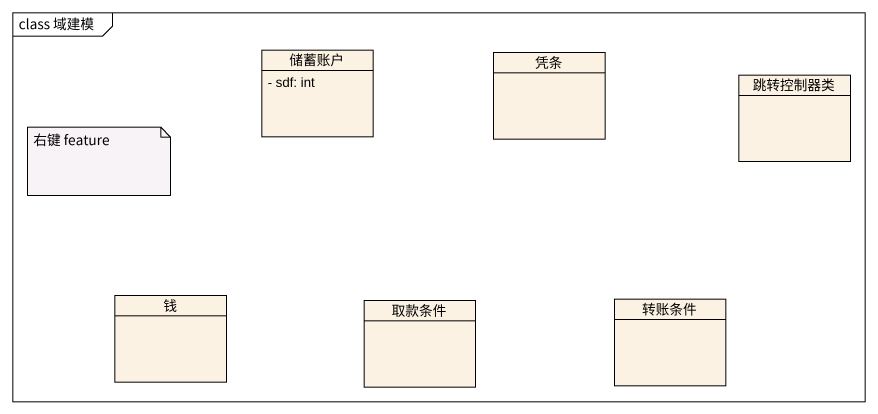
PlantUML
@startuml
mainframe class 域建模
hide circle
hide empty members
skinparam classAttributeIconSize 0
class 储蓄账户 {
  - sdf: int
}
class 凭条
class 跳转控制器类
class 钱
class 取款条件
class 转账条件
note as N1
  右键 feature
end note
@enduml
